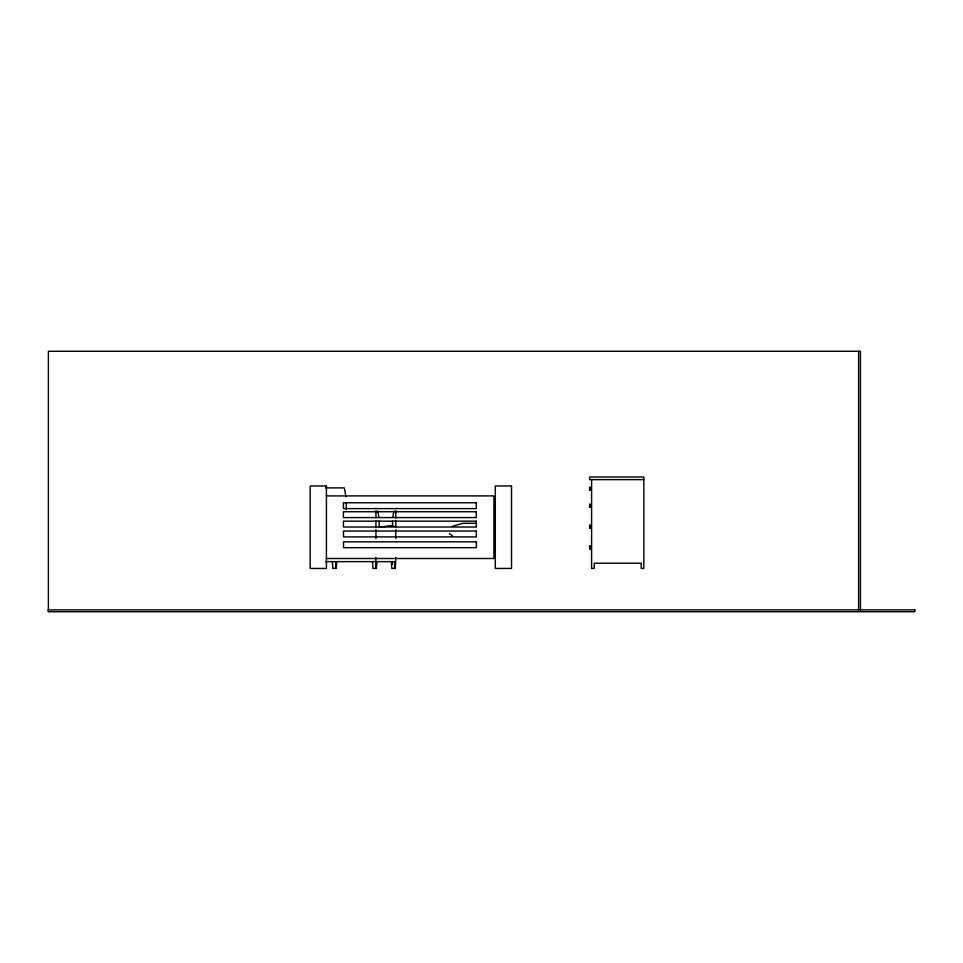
<?xml version="1.0" encoding="UTF-8"?>
<svg xmlns="http://www.w3.org/2000/svg" width="963" height="963" viewBox="0 0 963 963"><rect width="100%" height="100%" fill="white"/><g stroke="black" fill="none" stroke-linecap="round" stroke-linejoin="round"><path stroke-width="1.44" d="M335.569 568.447L335.834 561.634M375.678 568.447L375.943 557.553M394.577 568.447L394.842 561.634M346.283 509.535L346.331 502.77M336.749 561.634L336.304 568.447L332.825 568.447L332.379 561.634M376.87 561.634L376.413 568.447L372.946 568.447L372.488 561.634M395.757 557.553L395.312 568.447L391.833 568.447L391.387 561.634M452.369 526.279L462.758 523.33L475.602 523.33M380.048 527.218L390.232 525.617L394.108 526.255M643.838 479.622L589.633 479.622L589.633 477.01L643.838 477.01L643.838 568.447L641.226 568.447L641.226 563.223L594.207 563.223L594.207 568.447L591.595 568.447L591.595 479.622M325.626 487.904L344.321 487.904L345.958 496.764M326.421 495.909L493.899 495.909L493.899 558.504L326.421 558.504M325.386 561.634L395.757 561.634M449.408 533.55L452.369 535.813M392.314 561.634L392.41 564.354M860.441 609.88L860.441 351.278L48.379 351.278L48.379 609.88M858.599 351.278L858.599 609.88M590.283 487.206L590.283 490.311M590.283 504.191L590.283 507.296M590.283 525.088L590.283 528.193M590.283 545.985L590.283 549.103M589.633 487.206L589.633 490.311M589.633 504.191L589.633 507.296M589.633 525.088L589.633 528.193M589.633 545.985L589.633 549.103M395.757 510.631L395.757 517.938M395.757 520.863L395.757 526.713M395.757 529.65L395.757 538.534M392.531 525.822L392.531 523.631A15.986 4.141 -90 0 1 392.591 520.947M379.169 526.917L379.169 523.631A15.986 4.141 -90 0 0 379.109 520.947M375.943 510.631L375.943 517.938M375.943 520.863L375.943 526.713M375.943 529.65L375.943 538.534M392.892 517.095A15.986 4.141 -90 0 1 394.096 511.112M377.604 511.112A15.986 4.141 -90 0 1 378.808 517.095M326.421 485.966L310.194 485.966L310.194 568.447L326.421 568.447L326.421 485.966M511.534 485.966L495.307 485.966L495.307 568.447L511.534 568.447L511.534 485.966M476.288 502.758L343.418 502.758L343.418 508.608L476.288 508.608L476.288 502.758M476.264 511.738L343.394 511.738L343.394 517.588L476.264 517.588L476.264 511.738M476.312 521.164L343.442 521.164L343.442 527.014L476.312 527.014L476.312 521.164M476.348 531.046L343.478 531.046L343.478 536.897L476.348 536.897L476.348 531.046M476.408 541.832L343.538 541.832L343.538 547.682L476.408 547.682L476.408 541.832M914.85 609.88L48.15 609.88L48.15 611.722L914.85 611.722L914.85 609.88"/></g></svg>
